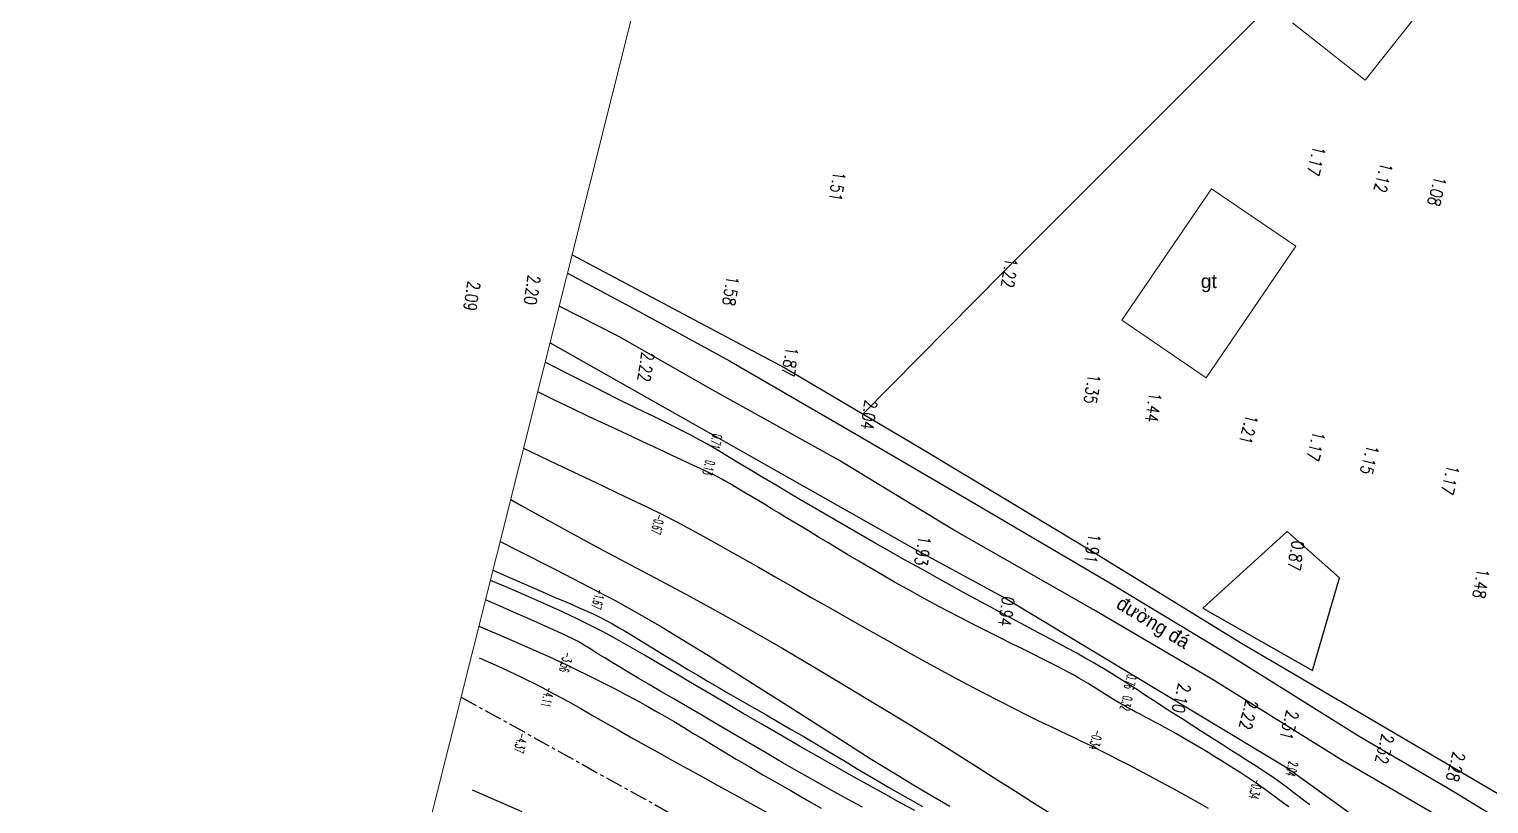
# Model space of a CAD drawing. Header units: metres. Extents: x 583412 to 583840, y 1186334 to 1187497.
# Drawn here: x 583499.8 to 583605.2, y 1186938.8 to 1186994.8 of the extents above; entities that cross this region are included whole.
import ezdxf
from ezdxf.enums import TextEntityAlignment as Align

# ---------------------------------------------------------------- set-up
doc = ezdxf.new("R2010")
doc.units = ezdxf.units.M
doc.header["$MEASUREMENT"] = 0
doc.linetypes.add('CENTER', pattern=[2, 1.25, -0.25, 0.25, -0.25])
doc.layers.get('Defpoints').update_dxf_attribs({"color": 9, "lineweight": 0})
for name, color, linetype in [('$For$Printing$', 7, 'Continuous'), ('1111DONG MUC', 2, 'Continuous'), ('CaoDoTN', 2, 'Continuous'), ('Docao', 22, 'Continuous'), ('KS.leduongdat', 36, 'Continuous'), ('KS.raoxay', 2, 'TUONG-KHKS'), ('ks.text ks', 7, 'Continuous'), ('KS_muong ao', 4, 'TALUYPHAI-KHKS'), ('TEXT NHA', 5, 'Continuous'), ('Timluong', 1, 'CENTER')]:
    doc.layers.add(name, color=color, linetype=linetype)
doc.layers.add('1.KS.NHA', color=225, linetype='Continuous', lineweight=13)
doc.styles.add('ChuSo', font='vnsimple.shx')
doc.styles.get("Standard").update_dxf_attribs({"font": 'arial.ttf'})
doc.styles.add('TENSONG', font='VAPTIMI.TTF')
doc.linetypes.add('TALUYPHAI-KHKS', pattern='A,5,[130,ltypeshp,S=5,R=0,X=0,Y=-5],10,[130,ltypeshp,S=5,R=0,X=0,Y=-5],10,[130,ltypeshp,S=10,R=0,X=0,Y=-10],5', length=30)
doc.linetypes.add('TALUYTRAI-KHKS', pattern='A,5,[130,ltypeshp,S=5,R=0,X=0,Y=5],10,[130,ltypeshp,S=5,R=0,X=0,Y=5],10,[130,ltypeshp,S=10,R=0,X=0,Y=10],5', length=30)
doc.linetypes.add('TUONG-KHKS', pattern='A,0.25,-0.1,[132,ltypeshp,S=0.1,R=0,X=-0.1,Y=0],-0.1,1', length=1.45)

msp = doc.modelspace()

# ---------------------------------------------------------------- linework, layer by layer
at = {"layer": '$For$Printing$', "color": 252}
for p, q in [((583538.72, 1186969.86), (583537.03, 1186970.72)), ((583540.55, 1186968.94), (583538.72, 1186969.86)), ((583542.2, 1186968.11), (583540.55, 1186968.94)), ((583543.66, 1186967.39), (583542.2, 1186968.11)), ((583544.93, 1186966.77), (583543.66, 1186967.39)), ((583546, 1186966.24), (583544.93, 1186966.77)), ((583546.88, 1186965.8), (583546, 1186966.24)), ((583547.61, 1186965.43), (583546.88, 1186965.8)), ((583548.21, 1186965.1), (583547.61, 1186965.43)), ((583548.75, 1186964.8), (583548.21, 1186965.1)), ((583535.48, 1186964.52), (583537.89, 1186963.37)), ((583549.25, 1186964.51), (583548.75, 1186964.8)), ((583549.77, 1186964.2), (583549.25, 1186964.51)), ((583550.35, 1186963.85), (583549.77, 1186964.2)), ((583537.89, 1186963.37), (583540.69, 1186962.04)), ((583551.02, 1186963.44), (583550.35, 1186963.85)), ((583551.83, 1186962.95), (583551.02, 1186963.44)), ((583540.69, 1186962.04), (583542.8, 1186961.03)), ((583552.75, 1186962.4), (583551.83, 1186962.95)), ((583553.78, 1186961.79), (583552.75, 1186962.4)), ((583542.8, 1186961.03), (583544.37, 1186960.27)), ((583554.89, 1186961.13), (583553.78, 1186961.79)), ((583556.05, 1186960.45), (583554.89, 1186961.13)), ((583544.37, 1186960.27), (583545.55, 1186959.69)), ((583557.25, 1186959.74), (583556.05, 1186960.45)), ((583545.55, 1186959.69), (583546.49, 1186959.21)), ((583546.49, 1186959.21), (583547.34, 1186958.76)), ((583547.34, 1186958.76), (583548.23, 1186958.27)), ((583558.46, 1186959.04), (583557.25, 1186959.74)), ((583559.67, 1186958.34), (583558.46, 1186959.04)), ((583533.79, 1186957.78), (583534.93, 1186957.2)), ((583548.23, 1186958.27), (583549.19, 1186957.74)), ((583549.19, 1186957.74), (583550.21, 1186957.17)), ((583560.86, 1186957.66), (583559.67, 1186958.34)), ((583534.93, 1186957.2), (583537.83, 1186955.73)), ((583550.21, 1186957.17), (583551.29, 1186956.56)), ((583562.02, 1186957), (583560.86, 1186957.66)), ((583563.16, 1186956.36), (583562.02, 1186957)), ((583537.83, 1186955.73), (583540.18, 1186954.51)), ((583551.29, 1186956.56), (583552.44, 1186955.91)), ((583552.44, 1186955.91), (583553.64, 1186955.22)), ((583564.27, 1186955.74), (583563.16, 1186956.36)), ((583565.35, 1186955.14), (583564.27, 1186955.74)), ((583534.31, 1186954.44), (583533.08, 1186954.95)), ((583553.64, 1186955.22), (583554.91, 1186954.5)), ((583566.42, 1186954.55), (583565.35, 1186955.14)), ((583567.46, 1186953.98), (583566.42, 1186954.55)), ((583535.86, 1186953.78), (583534.31, 1186954.44)), ((583537.17, 1186953.21), (583535.86, 1186953.78)), ((583540.18, 1186954.51), (583542.14, 1186953.48)), ((583554.91, 1186954.5), (583556.24, 1186953.74)), ((583556.24, 1186953.74), (583557.63, 1186952.95)), ((583568.48, 1186953.42), (583567.46, 1186953.98)), ((583538.3, 1186952.7), (583537.17, 1186953.21)), ((583539.31, 1186952.22), (583538.3, 1186952.7)), ((583542.14, 1186953.48), (583543.84, 1186952.53)), ((583543.84, 1186952.53), (583545.44, 1186951.61)), ((583557.63, 1186952.95), (583559.05, 1186952.14)), ((583569.48, 1186952.88), (583568.48, 1186953.42)), ((583570.45, 1186952.36), (583569.48, 1186952.88)), ((583532.25, 1186951.65), (583533.66, 1186951.05)), ((583540.27, 1186951.74), (583539.31, 1186952.22)), ((583541.23, 1186951.24), (583540.27, 1186951.74)), ((583545.44, 1186951.61), (583547.06, 1186950.63)), ((583559.05, 1186952.14), (583560.51, 1186951.32)), ((583571.4, 1186951.86), (583570.45, 1186952.36)), ((583572.3, 1186951.37), (583571.4, 1186951.86)), ((583533.66, 1186951.05), (583535.17, 1186950.4)), ((583535.17, 1186950.4), (583536.36, 1186949.88)), ((583542.2, 1186950.71), (583541.23, 1186951.24)), ((583543.2, 1186950.15), (583542.2, 1186950.71)), ((583547.06, 1186950.63), (583548.83, 1186949.54)), ((583560.51, 1186951.32), (583561.96, 1186950.5)), ((583561.96, 1186950.5), (583563.41, 1186949.69)), ((583573.16, 1186950.91), (583572.3, 1186951.37)), ((583573.97, 1186950.48), (583573.16, 1186950.91)), ((583574.72, 1186950.07), (583573.97, 1186950.48)), ((583536.36, 1186949.88), (583537.31, 1186949.46)), ((583537.31, 1186949.46), (583538.08, 1186949.11)), ((583544.22, 1186949.56), (583543.2, 1186950.15)), ((583545.27, 1186948.94), (583544.22, 1186949.56)), ((583548.83, 1186949.54), (583550.73, 1186948.34)), ((583563.41, 1186949.69), (583564.82, 1186948.91)), ((583575.41, 1186949.7), (583574.72, 1186950.07)), ((583576.03, 1186949.35), (583575.41, 1186949.7)), ((583576.59, 1186949.03), (583576.03, 1186949.35)), ((583538.08, 1186949.11), (583538.74, 1186948.79)), ((583538.74, 1186948.79), (583539.37, 1186948.49)), ((583539.37, 1186948.49), (583540.02, 1186948.17)), ((583546.37, 1186948.29), (583545.27, 1186948.94)), ((583547.53, 1186947.6), (583546.37, 1186948.29)), ((583550.73, 1186948.34), (583552.71, 1186947.09)), ((583564.82, 1186948.91), (583566.18, 1186948.17)), ((583577.08, 1186948.74), (583576.59, 1186949.03)), ((583577.53, 1186948.48), (583577.08, 1186948.74)), ((583577.92, 1186948.24), (583577.53, 1186948.48)), ((583578.27, 1186948.03), (583577.92, 1186948.24)), ((583540.02, 1186948.17), (583540.7, 1186947.83)), ((583540.7, 1186947.83), (583541.41, 1186947.47)), ((583541.41, 1186947.47), (583542.13, 1186947.1)), ((583548.74, 1186946.89), (583547.53, 1186947.6)), ((583566.18, 1186948.17), (583567.47, 1186947.48)), ((583567.47, 1186947.48), (583568.68, 1186946.84)), ((583578.58, 1186947.84), (583578.27, 1186948.03)), ((583578.85, 1186947.66), (583578.58, 1186947.84)), ((583579.1, 1186947.5), (583578.85, 1186947.66)), ((583579.33, 1186947.36), (583579.1, 1186947.5)), ((583579.55, 1186947.21), (583579.33, 1186947.36)), ((583579.79, 1186947.05), (583579.55, 1186947.21)), ((583542.13, 1186947.1), (583542.85, 1186946.72)), ((583542.85, 1186946.72), (583543.58, 1186946.33)), ((583543.58, 1186946.33), (583544.29, 1186945.94)), ((583550.01, 1186946.14), (583548.74, 1186946.89)), ((583551.33, 1186945.36), (583550.01, 1186946.14)), ((583552.71, 1186947.09), (583554.73, 1186945.8)), ((583568.68, 1186946.84), (583569.81, 1186946.26)), ((583569.81, 1186946.26), (583570.85, 1186945.73)), ((583580.07, 1186946.87), (583579.79, 1186947.05)), ((583580.38, 1186946.66), (583580.07, 1186946.87)), ((583580.76, 1186946.41), (583580.38, 1186946.66)), ((583581.21, 1186946.12), (583580.76, 1186946.41)), ((583581.75, 1186945.77), (583581.21, 1186946.12)), ((583544.29, 1186945.94), (583544.99, 1186945.55)), ((583544.99, 1186945.55), (583545.68, 1186945.15)), ((583545.68, 1186945.15), (583546.35, 1186944.76)), ((583552.68, 1186944.57), (583551.33, 1186945.36)), ((583554.73, 1186945.8), (583556.73, 1186944.52)), ((583570.85, 1186945.73), (583571.8, 1186945.25)), ((583571.8, 1186945.25), (583572.66, 1186944.83)), ((583582.35, 1186945.38), (583581.75, 1186945.77)), ((583583.02, 1186944.96), (583582.35, 1186945.38)), ((583546.35, 1186944.76), (583547.02, 1186944.36)), ((583547.02, 1186944.36), (583547.7, 1186943.94)), ((583554.05, 1186943.78), (583552.68, 1186944.57)), ((583556.73, 1186944.52), (583558.67, 1186943.27)), ((583572.66, 1186944.83), (583573.44, 1186944.45)), ((583573.44, 1186944.45), (583574.14, 1186944.12)), ((583574.14, 1186944.12), (583574.75, 1186943.83)), ((583583.72, 1186944.51), (583583.02, 1186944.96)), ((583584.43, 1186944.05), (583583.72, 1186944.51)), ((583585.15, 1186943.59), (583584.43, 1186944.05)), ((583547.7, 1186943.94), (583548.41, 1186943.51)), ((583548.41, 1186943.51), (583549.16, 1186943.05)), ((583549.16, 1186943.05), (583549.97, 1186942.57)), ((583555.41, 1186942.99), (583554.05, 1186943.78)), ((583556.76, 1186942.22), (583555.41, 1186942.99)), ((583558.67, 1186943.27), (583560.51, 1186942.11)), ((583574.75, 1186943.83), (583575.28, 1186943.58)), ((583575.28, 1186943.58), (583575.74, 1186943.36)), ((583575.74, 1186943.36), (583576.17, 1186943.16)), ((583576.17, 1186943.16), (583576.57, 1186942.96)), ((583576.57, 1186942.96), (583576.99, 1186942.75)), ((583585.84, 1186943.15), (583585.15, 1186943.59)), ((583586.5, 1186942.73), (583585.84, 1186943.15)), ((583549.97, 1186942.57), (583550.83, 1186942.06)), ((583550.83, 1186942.06), (583551.76, 1186941.51)), ((583558.08, 1186941.48), (583556.76, 1186942.22)), ((583560.51, 1186942.11), (583562.2, 1186941.06)), ((583576.99, 1186942.75), (583577.42, 1186942.53)), ((583577.42, 1186942.53), (583577.91, 1186942.28)), ((583577.91, 1186942.28), (583578.47, 1186941.99)), ((583578.47, 1186941.99), (583579.12, 1186941.66)), ((583587.11, 1186942.34), (583586.5, 1186942.73)), ((583587.67, 1186941.99), (583587.11, 1186942.34)), ((583588.18, 1186941.66), (583587.67, 1186941.99)), ((583551.76, 1186941.51), (583552.75, 1186940.93)), ((583552.75, 1186940.93), (583553.79, 1186940.34)), ((583559.34, 1186940.76), (583558.08, 1186941.48)), ((583562.2, 1186941.06), (583563.7, 1186940.15)), ((583579.12, 1186941.66), (583579.84, 1186941.28)), ((583579.84, 1186941.28), (583580.63, 1186940.86)), ((583580.63, 1186940.86), (583581.46, 1186940.41)), ((583588.65, 1186941.35), (583588.18, 1186941.66)), ((583589.1, 1186941.06), (583588.65, 1186941.35)), ((583589.51, 1186940.79), (583589.1, 1186941.06)), ((583553.79, 1186940.34), (583554.84, 1186939.73)), ((583560.53, 1186940.1), (583559.34, 1186940.76)), ((583561.66, 1186939.47), (583560.53, 1186940.1)), ((583563.7, 1186940.15), (583565.04, 1186939.35)), ((583581.46, 1186940.41), (583582.32, 1186939.95)), ((583582.32, 1186939.95), (583583.19, 1186939.47)), ((583589.9, 1186940.52), (583589.51, 1186940.79)), ((583590.27, 1186940.25), (583589.9, 1186940.52)), ((583590.64, 1186939.98), (583590.27, 1186940.25)), ((583591, 1186939.7), (583590.64, 1186939.98)), ((583554.84, 1186939.73), (583555.91, 1186939.12)), ((583555.91, 1186939.12), (583556.96, 1186938.52)), ((583562.72, 1186938.88), (583561.66, 1186939.47)), ((583563.72, 1186938.34), (583562.72, 1186938.88)), ((583565.04, 1186939.35), (583566.26, 1186938.65)), ((583583.19, 1186939.47), (583584.05, 1186938.99)), ((583584.05, 1186938.99), (583584.9, 1186938.51)), ((583591.38, 1186939.4), (583591, 1186939.7)), ((583591.79, 1186939.09), (583591.38, 1186939.4)), ((583592.25, 1186938.74), (583591.79, 1186939.09))]:
    msp.add_line(p, q, dxfattribs=at)
at = {"layer": '$For$Printing$', "color": 40}
for p, q in [((583537.71, 1186967.98), (583536.5, 1186968.58)), ((583539.03, 1186967.35), (583537.71, 1186967.98)), ((583540.22, 1186966.78), (583539.03, 1186967.35)), ((583541.31, 1186966.27), (583540.22, 1186966.78)), ((583542.31, 1186965.81), (583541.31, 1186966.27)), ((583543.24, 1186965.38), (583542.31, 1186965.81)), ((583544.1, 1186964.98), (583543.24, 1186965.38)), ((583544.89, 1186964.61), (583544.1, 1186964.98)), ((583545.61, 1186964.27), (583544.89, 1186964.61)), ((583546.26, 1186963.97), (583545.61, 1186964.27)), ((583546.84, 1186963.7), (583546.26, 1186963.97)), ((583547.35, 1186963.46), (583546.84, 1186963.7)), ((583547.8, 1186963.25), (583547.35, 1186963.46)), ((583548.18, 1186963.07), (583547.8, 1186963.25)), ((583548.5, 1186962.92), (583548.18, 1186963.07)), ((583548.79, 1186962.78), (583548.5, 1186962.92)), ((583549.05, 1186962.66), (583548.79, 1186962.78)), ((583549.3, 1186962.54), (583549.05, 1186962.66)), ((583549.54, 1186962.41), (583549.3, 1186962.54)), ((583549.8, 1186962.27), (583549.54, 1186962.41)), ((583550.08, 1186962.11), (583549.8, 1186962.27)), ((583550.4, 1186961.93), (583550.08, 1186962.11)), ((583550.76, 1186961.72), (583550.4, 1186961.93)), ((583551.14, 1186961.49), (583550.76, 1186961.72)), ((583551.56, 1186961.25), (583551.14, 1186961.49)), ((583552, 1186960.98), (583551.56, 1186961.25)), ((583552.46, 1186960.71), (583552, 1186960.98)), ((583534.55, 1186960.8), (583535.3, 1186960.38)), ((583535.3, 1186960.38), (583538.24, 1186958.76)), ((583552.94, 1186960.42), (583552.46, 1186960.71)), ((583553.43, 1186960.12), (583552.94, 1186960.42)), ((583553.94, 1186959.81), (583553.43, 1186960.12)), ((583538.24, 1186958.76), (583540.84, 1186957.35)), ((583554.46, 1186959.49), (583553.94, 1186959.81)), ((583555, 1186959.17), (583554.46, 1186959.49)), ((583555.56, 1186958.83), (583555, 1186959.17)), ((583556.16, 1186958.47), (583555.56, 1186958.83)), ((583556.78, 1186958.09), (583556.16, 1186958.47)), ((583557.44, 1186957.69), (583556.78, 1186958.09)), ((583540.84, 1186957.35), (583543.19, 1186956.1)), ((583558.15, 1186957.27), (583557.44, 1186957.69)), ((583558.89, 1186956.82), (583558.15, 1186957.27)), ((583559.68, 1186956.35), (583558.89, 1186956.82)), ((583533.27, 1186955.71), (583534.63, 1186955.11)), ((583543.19, 1186956.1), (583545.39, 1186954.93)), ((583560.51, 1186955.86), (583559.68, 1186956.35)), ((583561.37, 1186955.36), (583560.51, 1186955.86)), ((583534.63, 1186955.11), (583536.41, 1186954.33)), ((583545.39, 1186954.93), (583547.51, 1186953.79)), ((583562.27, 1186954.84), (583561.37, 1186955.36)), ((583563.19, 1186954.32), (583562.27, 1186954.84)), ((583533.73, 1186953.13), (583532.73, 1186953.57)), ((583536.41, 1186954.33), (583537.76, 1186953.74)), ((583537.76, 1186953.74), (583538.76, 1186953.31)), ((583547.51, 1186953.79), (583549.66, 1186952.62)), ((583564.13, 1186953.8), (583563.19, 1186954.32)), ((583565.09, 1186953.28), (583564.13, 1186953.8)), ((583534.75, 1186952.68), (583533.73, 1186953.13)), ((583535.64, 1186952.28), (583534.75, 1186952.68)), ((583538.76, 1186953.31), (583539.5, 1186952.99)), ((583539.5, 1186952.99), (583540.06, 1186952.74)), ((583540.06, 1186952.74), (583540.54, 1186952.52)), ((583540.54, 1186952.52), (583540.99, 1186952.3)), ((583549.66, 1186952.62), (583551.89, 1186951.36)), ((583566.07, 1186952.76), (583565.09, 1186953.28)), ((583567.05, 1186952.25), (583566.07, 1186952.76)), ((583536.41, 1186951.94), (583535.64, 1186952.28)), ((583537.05, 1186951.65), (583536.41, 1186951.94)), ((583537.58, 1186951.42), (583537.05, 1186951.65)), ((583538.01, 1186951.22), (583537.58, 1186951.42)), ((583540.99, 1186952.3), (583541.44, 1186952.07)), ((583541.44, 1186952.07), (583541.89, 1186951.82)), ((583541.89, 1186951.82), (583542.34, 1186951.56)), ((583542.34, 1186951.56), (583542.81, 1186951.29)), ((583568.02, 1186951.75), (583567.05, 1186952.25)), ((583568.97, 1186951.27), (583568.02, 1186951.75)), ((583538.38, 1186951.06), (583538.01, 1186951.22)), ((583538.68, 1186950.92), (583538.38, 1186951.06)), ((583538.94, 1186950.79), (583538.68, 1186950.92)), ((583539.18, 1186950.67), (583538.94, 1186950.79)), ((583539.41, 1186950.54), (583539.18, 1186950.67)), ((583539.65, 1186950.4), (583539.41, 1186950.54)), ((583539.92, 1186950.24), (583539.65, 1186950.4)), ((583542.81, 1186951.29), (583543.29, 1186951)), ((583543.29, 1186951), (583543.79, 1186950.7)), ((583543.79, 1186950.7), (583544.31, 1186950.38)), ((583544.31, 1186950.38), (583544.86, 1186950.04)), ((583551.89, 1186951.36), (583554.19, 1186950.04)), ((583569.88, 1186950.82), (583568.97, 1186951.27)), ((583570.74, 1186950.39), (583569.88, 1186950.82)), ((583571.55, 1186949.99), (583570.74, 1186950.39)), ((583532.28, 1186949.38), (583533.9, 1186948.65)), ((583540.21, 1186950.06), (583539.92, 1186950.24)), ((583540.54, 1186949.86), (583540.21, 1186950.06)), ((583540.91, 1186949.62), (583540.54, 1186949.86)), ((583541.34, 1186949.36), (583540.91, 1186949.62)), ((583541.83, 1186949.06), (583541.34, 1186949.36)), ((583544.86, 1186950.04), (583545.44, 1186949.69)), ((583545.44, 1186949.69), (583546.04, 1186949.32)), ((583546.04, 1186949.32), (583546.68, 1186948.93)), ((583554.19, 1186950.04), (583556.51, 1186948.68)), ((583572.27, 1186949.63), (583571.55, 1186949.99)), ((583572.92, 1186949.31), (583572.27, 1186949.63)), ((583573.49, 1186949.02), (583572.92, 1186949.31)), ((583533.9, 1186948.65), (583535.32, 1186947.98)), ((583542.4, 1186948.72), (583541.83, 1186949.06)), ((583543.04, 1186948.34), (583542.4, 1186948.72)), ((583543.76, 1186947.91), (583543.04, 1186948.34)), ((583546.68, 1186948.93), (583547.35, 1186948.53)), ((583547.35, 1186948.53), (583548.06, 1186948.11)), ((583556.51, 1186948.68), (583558.8, 1186947.31)), ((583573.99, 1186948.77), (583573.49, 1186949.02)), ((583574.44, 1186948.53), (583573.99, 1186948.77)), ((583574.85, 1186948.32), (583574.44, 1186948.53)), ((583575.22, 1186948.11), (583574.85, 1186948.32)), ((583535.32, 1186947.98), (583536.56, 1186947.36)), ((583536.56, 1186947.36), (583537.67, 1186946.78)), ((583544.55, 1186947.45), (583543.76, 1186947.91)), ((583545.4, 1186946.95), (583544.55, 1186947.45)), ((583548.06, 1186948.11), (583548.8, 1186947.67)), ((583548.8, 1186947.67), (583549.59, 1186947.21)), ((583549.59, 1186947.21), (583550.41, 1186946.73)), ((583558.8, 1186947.31), (583561.03, 1186945.96)), ((583575.57, 1186947.91), (583575.22, 1186948.11)), ((583575.9, 1186947.71), (583575.57, 1186947.91)), ((583576.24, 1186947.51), (583575.9, 1186947.71)), ((583576.57, 1186947.31), (583576.24, 1186947.51)), ((583576.9, 1186947.1), (583576.57, 1186947.31)), ((583537.67, 1186946.78), (583538.67, 1186946.24)), ((583538.67, 1186946.24), (583539.61, 1186945.71)), ((583546.33, 1186946.41), (583545.4, 1186946.95)), ((583547.31, 1186945.84), (583546.33, 1186946.41)), ((583550.41, 1186946.73), (583551.27, 1186946.23)), ((583551.27, 1186946.23), (583552.14, 1186945.73)), ((583577.23, 1186946.9), (583576.9, 1186947.1)), ((583577.55, 1186946.69), (583577.23, 1186946.9)), ((583577.87, 1186946.49), (583577.55, 1186946.69)), ((583578.18, 1186946.3), (583577.87, 1186946.49)), ((583578.49, 1186946.12), (583578.18, 1186946.3)), ((583578.79, 1186945.94), (583578.49, 1186946.12)), ((583539.61, 1186945.71), (583540.5, 1186945.19)), ((583540.5, 1186945.19), (583541.39, 1186944.68)), ((583548.35, 1186945.23), (583547.31, 1186945.84)), ((583549.44, 1186944.58), (583548.35, 1186945.23)), ((583552.14, 1186945.73), (583553.03, 1186945.22)), ((583553.03, 1186945.22), (583553.92, 1186944.71)), ((583561.03, 1186945.96), (583563.14, 1186944.67)), ((583579.09, 1186945.78), (583578.79, 1186945.94)), ((583579.39, 1186945.61), (583579.09, 1186945.78)), ((583579.69, 1186945.45), (583579.39, 1186945.61)), ((583580, 1186945.29), (583579.69, 1186945.45)), ((583580.32, 1186945.12), (583580, 1186945.29)), ((583580.66, 1186944.94), (583580.32, 1186945.12)), ((583541.39, 1186944.68), (583542.3, 1186944.16)), ((583542.3, 1186944.16), (583543.24, 1186943.62)), ((583550.58, 1186943.91), (583549.44, 1186944.58)), ((583553.92, 1186944.71), (583554.8, 1186944.2)), ((583554.8, 1186944.2), (583555.66, 1186943.7)), ((583563.14, 1186944.67), (583565.09, 1186943.46)), ((583581.01, 1186944.75), (583580.66, 1186944.94)), ((583581.38, 1186944.55), (583581.01, 1186944.75)), ((583581.77, 1186944.34), (583581.38, 1186944.55)), ((583582.18, 1186944.11), (583581.77, 1186944.34)), ((583582.61, 1186943.87), (583582.18, 1186944.11)), ((583543.24, 1186943.62), (583544.21, 1186943.08)), ((583544.21, 1186943.08), (583545.21, 1186942.52)), ((583551.75, 1186943.22), (583550.58, 1186943.91)), ((583552.95, 1186942.52), (583551.75, 1186943.22)), ((583555.66, 1186943.7), (583556.5, 1186943.21)), ((583556.5, 1186943.21), (583557.3, 1186942.73)), ((583565.09, 1186943.46), (583566.85, 1186942.37)), ((583583.05, 1186943.62), (583582.61, 1186943.87)), ((583583.5, 1186943.36), (583583.05, 1186943.62)), ((583583.96, 1186943.09), (583583.5, 1186943.36)), ((583584.43, 1186942.81), (583583.96, 1186943.09)), ((583545.21, 1186942.52), (583546.24, 1186941.96)), ((583546.24, 1186941.96), (583547.3, 1186941.37)), ((583554.16, 1186941.81), (583552.95, 1186942.52)), ((583557.3, 1186942.73), (583558.08, 1186942.27)), ((583558.08, 1186942.27), (583558.83, 1186941.81)), ((583566.85, 1186942.37), (583568.38, 1186941.4)), ((583584.91, 1186942.52), (583584.43, 1186942.81)), ((583585.39, 1186942.23), (583584.91, 1186942.52)), ((583585.86, 1186941.94), (583585.39, 1186942.23)), ((583586.33, 1186941.65), (583585.86, 1186941.94)), ((583547.3, 1186941.37), (583548.39, 1186940.77)), ((583555.37, 1186941.11), (583554.16, 1186941.81)), ((583556.57, 1186940.43), (583555.37, 1186941.11)), ((583558.83, 1186941.81), (583559.57, 1186941.36)), ((583559.57, 1186941.36), (583560.32, 1186940.92)), ((583560.32, 1186940.92), (583561.06, 1186940.48)), ((583568.38, 1186941.4), (583569.73, 1186940.54)), ((583586.79, 1186941.36), (583586.33, 1186941.65)), ((583587.22, 1186941.08), (583586.79, 1186941.36)), ((583587.64, 1186940.81), (583587.22, 1186941.08)), ((583535.37, 1186938.25), (583531.8, 1186939.8)), ((583548.39, 1186940.77), (583549.51, 1186940.16)), ((583549.51, 1186940.16), (583550.66, 1186939.52)), ((583557.74, 1186939.78), (583556.57, 1186940.43)), ((583561.06, 1186940.48), (583561.82, 1186940.03)), ((583561.82, 1186940.03), (583562.61, 1186939.58)), ((583569.73, 1186940.54), (583570.99, 1186939.73)), ((583588.02, 1186940.55), (583587.64, 1186940.81)), ((583588.38, 1186940.31), (583588.02, 1186940.55)), ((583588.71, 1186940.07), (583588.38, 1186940.31)), ((583589.03, 1186939.85), (583588.71, 1186940.07)), ((583589.34, 1186939.62), (583589.03, 1186939.85)), ((583550.66, 1186939.52), (583551.83, 1186938.88)), ((583551.83, 1186938.88), (583553.02, 1186938.23)), ((583558.87, 1186939.16), (583557.74, 1186939.78)), ((583559.96, 1186938.59), (583558.87, 1186939.16)), ((583562.61, 1186939.58), (583563.43, 1186939.11)), ((583563.43, 1186939.11), (583564.27, 1186938.64)), ((583570.99, 1186939.73), (583572.22, 1186938.95)), ((583572.22, 1186938.95), (583573.5, 1186938.14)), ((583589.66, 1186939.38), (583589.34, 1186939.62)), ((583589.99, 1186939.14), (583589.66, 1186939.38)), ((583590.34, 1186938.88), (583589.99, 1186939.14)), ((583590.73, 1186938.6), (583590.34, 1186938.88))]:
    msp.add_line(p, q, dxfattribs=at)
at = {"layer": '1.KS.NHA', "color": 225, "linetype": 'Continuous'}
for p, q in [((583596.23, 1186991.11), (583603.74, 1187000.59)), ((583590.99, 1186995.25), (583596.23, 1186991.11)), ((583585.14, 1186983.25), (583578.67, 1186973.76)), ((583591.24, 1186979.1), (583585.14, 1186983.25)), ((583584.77, 1186969.6), (583591.24, 1186979.1)), ((583578.67, 1186973.76), (583584.77, 1186969.6))]:
    msp.add_line(p, q, dxfattribs=at)
at = {"layer": '1111DONG MUC'}
msp.add_point((583590.61, 1186941.42, 2.04), dxfattribs=at)
at = {"layer": 'Defpoints', "color": 6}
msp.add_line((583412.26, 1186473.01), (583669.06, 1187497.35), dxfattribs=at)
at = {"layer": 'KS.leduongdat'}
for p, q in [((583538.65, 1186977.16, 2.19), (583543.51, 1186974.56, 2.19)), ((583542.3, 1186972.6, 1.59), (583538.05, 1186974.78, 1.59)), ((583543.51, 1186974.56, 2.19), (583550.35, 1186970.82, 2.19)), ((583549.14, 1186968.7, 1.59), (583542.3, 1186972.6, 1.59)), ((583550.35, 1186970.82, 2.19), (583559.4, 1186965.57, 2.19)), ((583558.25, 1186963.65, 1.59), (583549.14, 1186968.7, 1.59)), ((583559.4, 1186965.57, 2.19), (583567.89, 1186960.62, 2.19)), ((583566.48, 1186958.63, 1.59), (583558.25, 1186963.65, 1.59)), ((583567.89, 1186960.62, 2.19), (583577.8, 1186954.79, 2.19)), ((583576.61, 1186952.85, 1.59), (583566.48, 1186958.63, 1.59)), ((583577.8, 1186954.79, 2.19), (583586.49, 1186949.54, 2.19)), ((583585.33, 1186947.73, 1.59), (583576.61, 1186952.85, 1.59)), ((583586.49, 1186949.54, 2.19), (583595.8, 1186943.72, 2.19)), ((583594.56, 1186941.97, 1.59), (583585.33, 1186947.73, 1.59)), ((583595.8, 1186943.72, 2.19), (583602.46, 1186939.81, 2.19)), ((583601.18, 1186938.13, 1.59), (583594.56, 1186941.97, 1.59)), ((583602.46, 1186939.81, 2.19), (583611.22, 1186934.46, 2.19))]:
    msp.add_line(p, q, dxfattribs=at)
at = {"layer": 'KS.raoxay', "color": 0, "ltscale": 2}
for p, q in [((583570.11, 1186977.24, 2.04), (583599.03, 1187006.19, 2.04)), ((583559.97, 1186966.98, 2.04), (583570.11, 1186977.24, 2.04))]:
    msp.add_line(p, q, dxfattribs=at)
at = {"layer": 'KS_muong ao', "color": 125, "linetype": 'TALUYTRAI-KHKS', "ltscale": 0.03}
for p, q in [((583538.98, 1186978.49), (583554.35, 1186970.32)), ((583554.35, 1186970.32), (583564.17, 1186964.52)), ((583564.17, 1186964.52), (583576.12, 1186957.32)), ((583590.61, 1186958.5, 1.27), (583584.53, 1186952.97, 1.27)), ((583594.39, 1186955.14, 1.27), (583590.61, 1186958.5, 1.27)), ((583576.12, 1186957.32), (583587.32, 1186950.43)), ((583592.44, 1186948.45, 1.27), (583594.39, 1186955.14, 1.27)), ((583584.53, 1186952.97, 1.27), (583592.44, 1186948.45, 1.27)), ((583587.32, 1186950.43), (583606.46, 1186939.18))]:
    msp.add_line(p, q, dxfattribs=at)
at = {"layer": 'KS_muong ao', "color": 125, "linetype": 'TALUYPHAI-KHKS', "ltscale": 0.03}
for p, q in [((583537.39, 1186972.13, 2.09), (583563.86, 1186957.16, 2.09)), ((583563.86, 1186957.16, 2.09), (583570.35, 1186953.64, 2.09)), ((583570.35, 1186953.64, 2.09), (583590.61, 1186941.42, 2.09)), ((583590.61, 1186941.42, 2.09), (583603.81, 1186931.94, 2.09))]:
    msp.add_line(p, q, dxfattribs=at)
at = {"layer": 'Timluong'}
msp.add_line((583530.97, 1186946.54), (583711.94, 1186845.92), dxfattribs=at)

# ---------------------------------------------------------------- texts
at = {"layer": '1111DONG MUC', "style": 'ChuSo', "width": 0.5}
for s, p in [('0.71', (583549.03, 1186965.08)), ('0.13 ', (583548.48, 1186963.07)), ('-0.67', (583544.84, 1186959.11)), ('-1.67', (583540.54, 1186953.69, -1.2)), ('-3.56', (583538.21, 1186949.13, -4.06)), ('-4.11', (583536.88, 1186946.6, -4.06)), ('0.76', (583578.94, 1186947.71)), ('0.32', (583578.65, 1186946.17)), ('-0.34', (583576.46, 1186943.52)), ('-4.37', (583534.94, 1186943.3, -4.1)), ('2.04', (583590.61, 1186941.42, 2.04)), ('-0.34', (583587.99, 1186939.96, -0.34))]:
    msp.add_text(s, height=0.7, rotation=256.5354, dxfattribs=at).set_placement(p, align=Align.CENTER)
at = {"layer": 'CaoDoTN', "style": 'ChuSo', "width": 0.8}
for s, p in [('1.17', (583592.26, 1186985.37)), ('1.12', (583597.11, 1186984.16)), ('1.08', (583600.99, 1186983.18)), ('1.21', (583587.39, 1186965.97)), ('1.17', (583592.24, 1186964.76)), ('1.15', (583596.12, 1186963.78)), ('1.17', (583601.94, 1186962.33)), ('2.10', (583582.53, 1186946.57)), ('2.22', (583587.38, 1186945.36)), ('2.31', (583590.32, 1186944.62)), ('2.32', (583597.2, 1186942.89)), ('2.28', (583602.34, 1186941.61))]:
    msp.add_text(s, height=0.9, rotation=255.9262, dxfattribs=at).set_placement(p, align=Align.CENTER)
at = {"layer": 'Docao', "color": 3, "style": 'ChuSo', "width": 0.8}
for s, p in [('1.51', (583557.69, 1186983.48, 1.51)), ('1.22', (583570.11, 1186977.24, 1.22)), ('2.20', (583535.65, 1186976.01, 2.2)), ('1.58', (583550, 1186975.94, 1.58)), ('2.09', (583531.3, 1186975.57, 2.09)), ('2.22', (583543.86, 1186970.45, 2.22)), ('1.87', (583554.28, 1186970.82, 1.87)), ('1.35', (583576.09, 1186968.85, 1.35)), ('1.44', (583580.5, 1186967.52, 1.44)), ('2.04', (583559.97, 1186966.98, 2.04)), ('1.93', (583563.86, 1186957.16, 1.93)), ('1.91', (583576.12, 1186957.32, 1.91)), ('0.87', (583590.8, 1186956.81, 0.87)), ('1.48', (583604.16, 1186954.8, 1.48)), ('0.94', (583569.9, 1186952.78, 0.94))]:
    msp.add_text(s, height=0.9, rotation=261.5963, dxfattribs=at).set_placement(p, align=Align.CENTER)
at = {"layer": 'ks.text ks', "style": 'TENSONG'}
msp.add_text('ñöôøng ñaù', height=1, rotation=328.7446, dxfattribs=at).set_placement((583580.69, 1186951.5), align=Align.CENTER)
at = {"layer": 'TEXT NHA', "linetype": 'Continuous'}
msp.add_text('gt', height=1, dxfattribs=at).set_placement((583584.95, 1186976.43), align=Align.MIDDLE)

doc.saveas('drawing.dxf')
